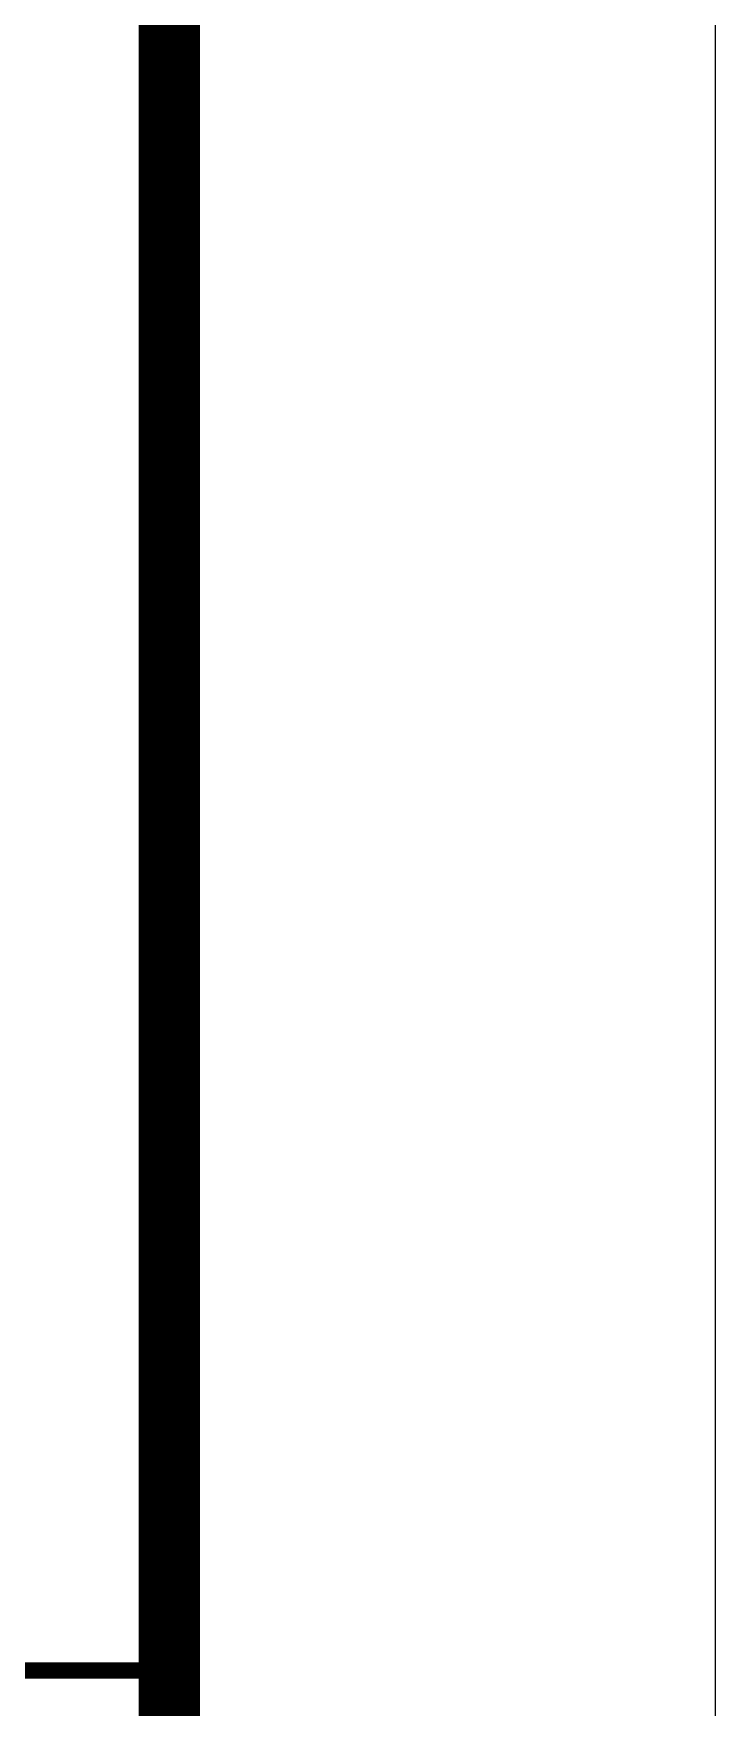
# Model space of a CAD drawing. Header units: millimetres. Extents: x 591771 to 1936534, y -622016 to 355666.
# Drawn here: x 771877 to 773125, y 281790 to 284852 of the extents above; entities that cross this region are included whole.
import ezdxf

# ---------------------------------------------------------------- set-up
doc = ezdxf.new("R2010")
doc.units = ezdxf.units.MM
doc.header["$LTSCALE"] = 80
doc.layers.add('\\M+5CDBC\\M+5BFF2', color=252, linetype='Continuous')

msp = doc.modelspace()

# ---------------------------------------------------------------- linework, layer by layer
msp.add_lwpolyline([(765125.1, 288541.7), (772125.3, 288541.7), (772125.3, 281853), (765125.1, 281853)], close=True)
at = {"layer": '\\M+5CDBC\\M+5BFF2', "color": 2}
msp.add_lwpolyline([(689025.3, 230141.7), (773125.3, 230141.7), (773125.3, 289541.7), (689025.3, 289541.7)], close=True, dxfattribs=at)
at = {"layer": '\\M+5CDBC\\M+5BFF2', "color": 2, "const_width": 112.5}
msp.add_lwpolyline([(690025.4, 231141.7), (772125.3, 231141.7), (772125.3, 288541.7), (690025.4, 288541.7)], close=True, dxfattribs=at)
at = {"layer": '\\M+5CDBC\\M+5BFF2', "color": 2, "const_width": 20}
for points in [[(765125.1, 281863), (772125.3, 281863)], [(765125.1, 281853), (772125.3, 281853)]]:
    msp.add_lwpolyline(points, dxfattribs=at)

doc.saveas('drawing.dxf')
